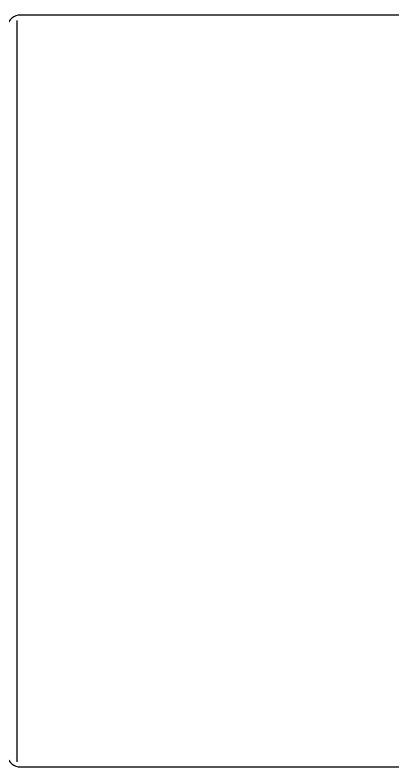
# Model space of a CAD drawing. Extents: x 39 to 332, y 42 to 187.
# Drawn here: x 112.8 to 185.6, y 42.2 to 187.2 of the extents above; entities that cross this region are included whole.
import ezdxf

# ---------------------------------------------------------------- set-up
doc = ezdxf.new("R2010")
doc.units = 0
doc.layers.get('0').update_dxf_attribs({"linetype": 'CONTINUOUS'})

msp = doc.modelspace()

# ---------------------------------------------------------------- linework, layer by layer
for p, q in [((257.8, 187.2), (113.4, 187.2)), ((113.1, 186.16), (113.1, 43.2)), ((113.4, 42.2), (257.8, 42.2))]:
    msp.add_line(p, q)
for centre, start, end in [((114.1, 184.25), 103.447, 172.4049), ((114.1, 45.15), 187.5951, 256.553)]:
    msp.add_arc(centre, 3.03, start, end)

doc.saveas('drawing.dxf')
